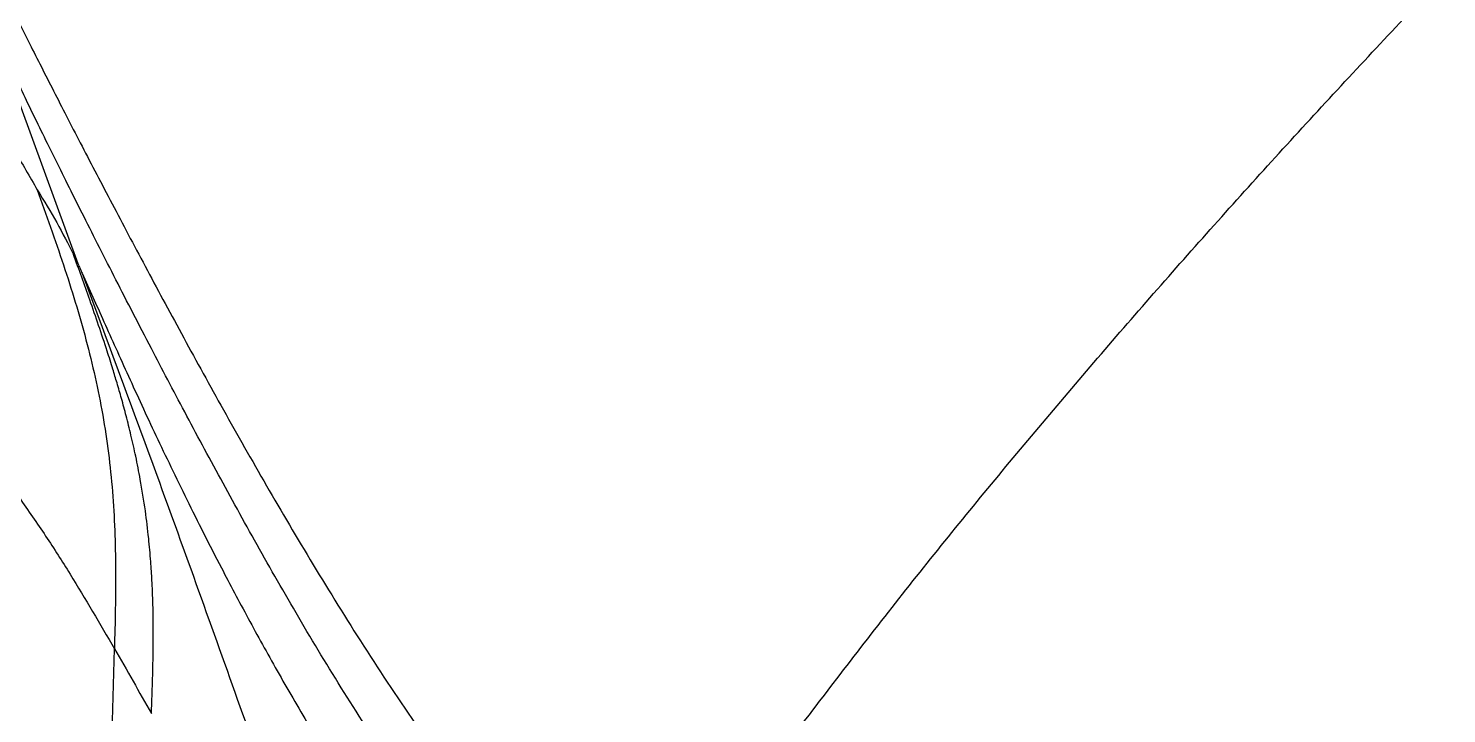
# Model space of a CAD drawing. Extents: x 400 to 501, y 484 to 634.
# Drawn here: x 409.21 to 419.03, y 570.22 to 574.96 of the extents above; entities that cross this region are included whole.
import ezdxf

# ---------------------------------------------------------------- set-up
doc = ezdxf.new("R2010")
doc.units = 0
doc.header["$MEASUREMENT"] = 0
doc.layers.add('DIM', color=3, linetype='Continuous')
doc.layers.add('GEOMETRY', color=3, linetype='Continuous', lineweight=25)

# ---------------------------------------------------------------- blocks, each defined once
blk = doc.blocks.new('2026 GRANDEE')
at = {"layer": 'GEOMETRY', "ltscale": 16}
for p, q in [((-41.4734, -21.8635), (-40.8742, -23.5045)), ((-40.8554, -35.325), (-40.6206, -26.1694))]:
    blk.add_line(p, q, dxfattribs=at)
for points, knots in [([(-35.88, -26.7193), (-35.6274, -26.3889), (-35.122, -25.728), (-34.3257, -24.7566), (-33.5068, -23.7988), (-32.6657, -22.8552), (-31.8057, -21.9247), (-30.9301, -21.0061), (-30.334, -20.4048), (-30.036, -20.1041)], [0, 0, 0, 0, 0.142769, 0.28556, 0.428347, 0.571175, 0.714072, 0.857023, 1, 1, 1, 1]), ([(-41.3819, -21.634), (-41.3372, -21.724), (-41.2478, -21.9039), (-41.088, -22.2196), (-40.9086, -22.5696), (-40.7076, -22.9566), (-40.4852, -23.3789), (-40.2411, -23.835), (-39.975, -24.3225), (-39.6861, -24.8382), (-39.3731, -25.3779), (-39.0331, -25.9367), (-38.6666, -26.507), (-38.3946, -26.8924), (-38.2589, -27.0846)], [0, 0, 0, 0, 0.083353, 0.166717, 0.25008, 0.333439, 0.416796, 0.500151, 0.583492, 0.66682, 0.750163, 0.833606, 0.917015, 1, 1, 1, 1]), ([(-41.8692, -21.8769), (-41.7942, -21.9744), (-41.6441, -22.1695), (-41.4654, -22.4489), (-41.3127, -22.7207), (-41.2071, -22.9031), (-41.1543, -22.9943)], [0, 0, 0, 0, 0.2499634, 0.499834, 0.7497844, 1, 1, 1, 1]), ([(-38.28, -27.5582), (-38.4101, -27.3823), (-38.6708, -27.0299), (-39.0143, -26.5031), (-39.3293, -25.9835), (-39.6191, -25.4779), (-39.8878, -24.9912), (-40.137, -24.527), (-40.3802, -24.0641), (-40.6142, -23.6102), (-40.835, -23.1745), (-41.0313, -22.7808), (-41.2028, -22.4308), (-41.3521, -22.1208), (-41.433, -21.9493), (-41.4734, -21.8635)], [0, 0, 0, 0, 0.071125, 0.142565, 0.214114, 0.2855642, 0.3569922, 0.4284189, 0.4998617, 0.5832156, 0.6665723, 0.7499322, 0.8332945, 0.9166503, 1, 1, 1, 1]), ([(-41.1543, -22.9943), (-41.108, -23.0703), (-41.0155, -23.2222), (-40.9407, -23.3689), (-40.9034, -23.4422)], [0, 0, 0, 0, 0.500233, 1, 1, 1, 1]), ([(-41.1543, -22.9943), (-41.0927, -23.1669), (-40.9705, -23.5093), (-40.8113, -24.0272), (-40.6935, -24.5509), (-40.626, -25.0829), (-40.6069, -25.6236), (-40.616, -25.9863), (-40.6206, -26.1694)], [0, 0, 0, 0, 0.1694146, 0.3360981, 0.5007816, 0.6650585, 0.8309552, 1, 1, 1, 1]), ([(-40.9034, -23.4422), (-40.8985, -23.4523), (-40.8886, -23.4732), (-40.8791, -23.4939), (-40.8742, -23.5045)], [0, 0, 0, 0, 0.48855, 1, 1, 1, 1]), ([(-40.364, -26.6189), (-40.3628, -26.5841), (-40.3603, -26.5118), (-40.3567, -26.3993), (-40.3537, -26.2833), (-40.3521, -26.187), (-40.3514, -26.112), (-40.3513, -26.0554), (-40.3516, -25.9959), (-40.3523, -25.9335), (-40.3537, -25.8683), (-40.3561, -25.7898), (-40.3606, -25.6889), (-40.3689, -25.557), (-40.3833, -25.396), (-40.4065, -25.2061), (-40.437, -25.0169), (-40.4714, -24.8423), (-40.5043, -24.6959), (-40.5376, -24.5626), (-40.5701, -24.4421), (-40.6011, -24.3344), (-40.6341, -24.2251), (-40.6948, -24.033), (-40.7854, -23.7685), (-40.8656, -23.5467), (-40.9034, -23.4422)], [0, 0, 0, 0, 0.03211, 0.066765, 0.103928, 0.13915, 0.155694, 0.173123, 0.191432, 0.210618, 0.230676, 0.251604, 0.283156, 0.323827, 0.373568, 0.432371, 0.500307, 0.550348, 0.596499, 0.638769, 0.677144, 0.711601, 0.742113, 0.782536, 0.897417, 1, 1, 1, 1]), ([(-40.8742, -23.5045), (-40.869, -23.5158), (-40.8589, -23.538), (-40.8487, -23.5601), (-40.8437, -23.571)], [0, 0, 0, 0, 0.508004, 1, 1, 1, 1]), ([(-40.8437, -23.571), (-40.6462, -24.1029), (-40.2513, -25.1666), (-39.8706, -26.2355), (-39.6803, -26.77)], [0, 0, 0, 0, 0.500008, 1, 1, 1, 1]), ([(-40.8437, -23.571), (-40.7947, -23.6802), (-40.6968, -23.8982), (-40.527, -24.2784), (-40.3372, -24.6887), (-40.1237, -25.1318), (-39.9084, -25.558), (-39.6972, -25.9572), (-39.4965, -26.321), (-39.2774, -26.6988), (-39.065, -27.0428), (-38.8632, -27.3483), (-38.6781, -27.611), (-38.4718, -27.8822), (-38.2404, -28.1621), (-38.07, -28.3539), (-37.9848, -28.4497)], [0, 0, 0, 0, 0.1005782, 0.2008152, 0.3011374, 0.4011638, 0.5011382, 0.5711483, 0.6409208, 0.710766, 0.7803906, 0.8242459, 0.8682545, 0.9121609, 0.9561105, 1, 1, 1, 1]), ([(-41.2789, -25.1236), (-41.2173, -25.2127), (-41.094, -25.3908), (-40.8698, -25.7409), (-40.7203, -25.998), (-40.6206, -26.1694)], [0, 0, 0, 0, 0.2499785, 0.4998509, 1, 1, 1, 1]), ([(-40.6206, -26.1694), (-40.5775, -26.2444), (-40.4913, -26.3944), (-40.4064, -26.5441), (-40.364, -26.6189)], [0, 0, 0, 0, 0.500227, 1, 1, 1, 1])]:
    blk.add_open_spline(points, degree=3, knots=knots, dxfattribs=at)

msp = doc.modelspace()

# ---------------------------------------------------------------- block references
at = {"layer": 'DIM'}
msp.add_blockref('2026 GRANDEE', (450.4248, 596.8403), dxfattribs=at)

doc.saveas('drawing.dxf')
